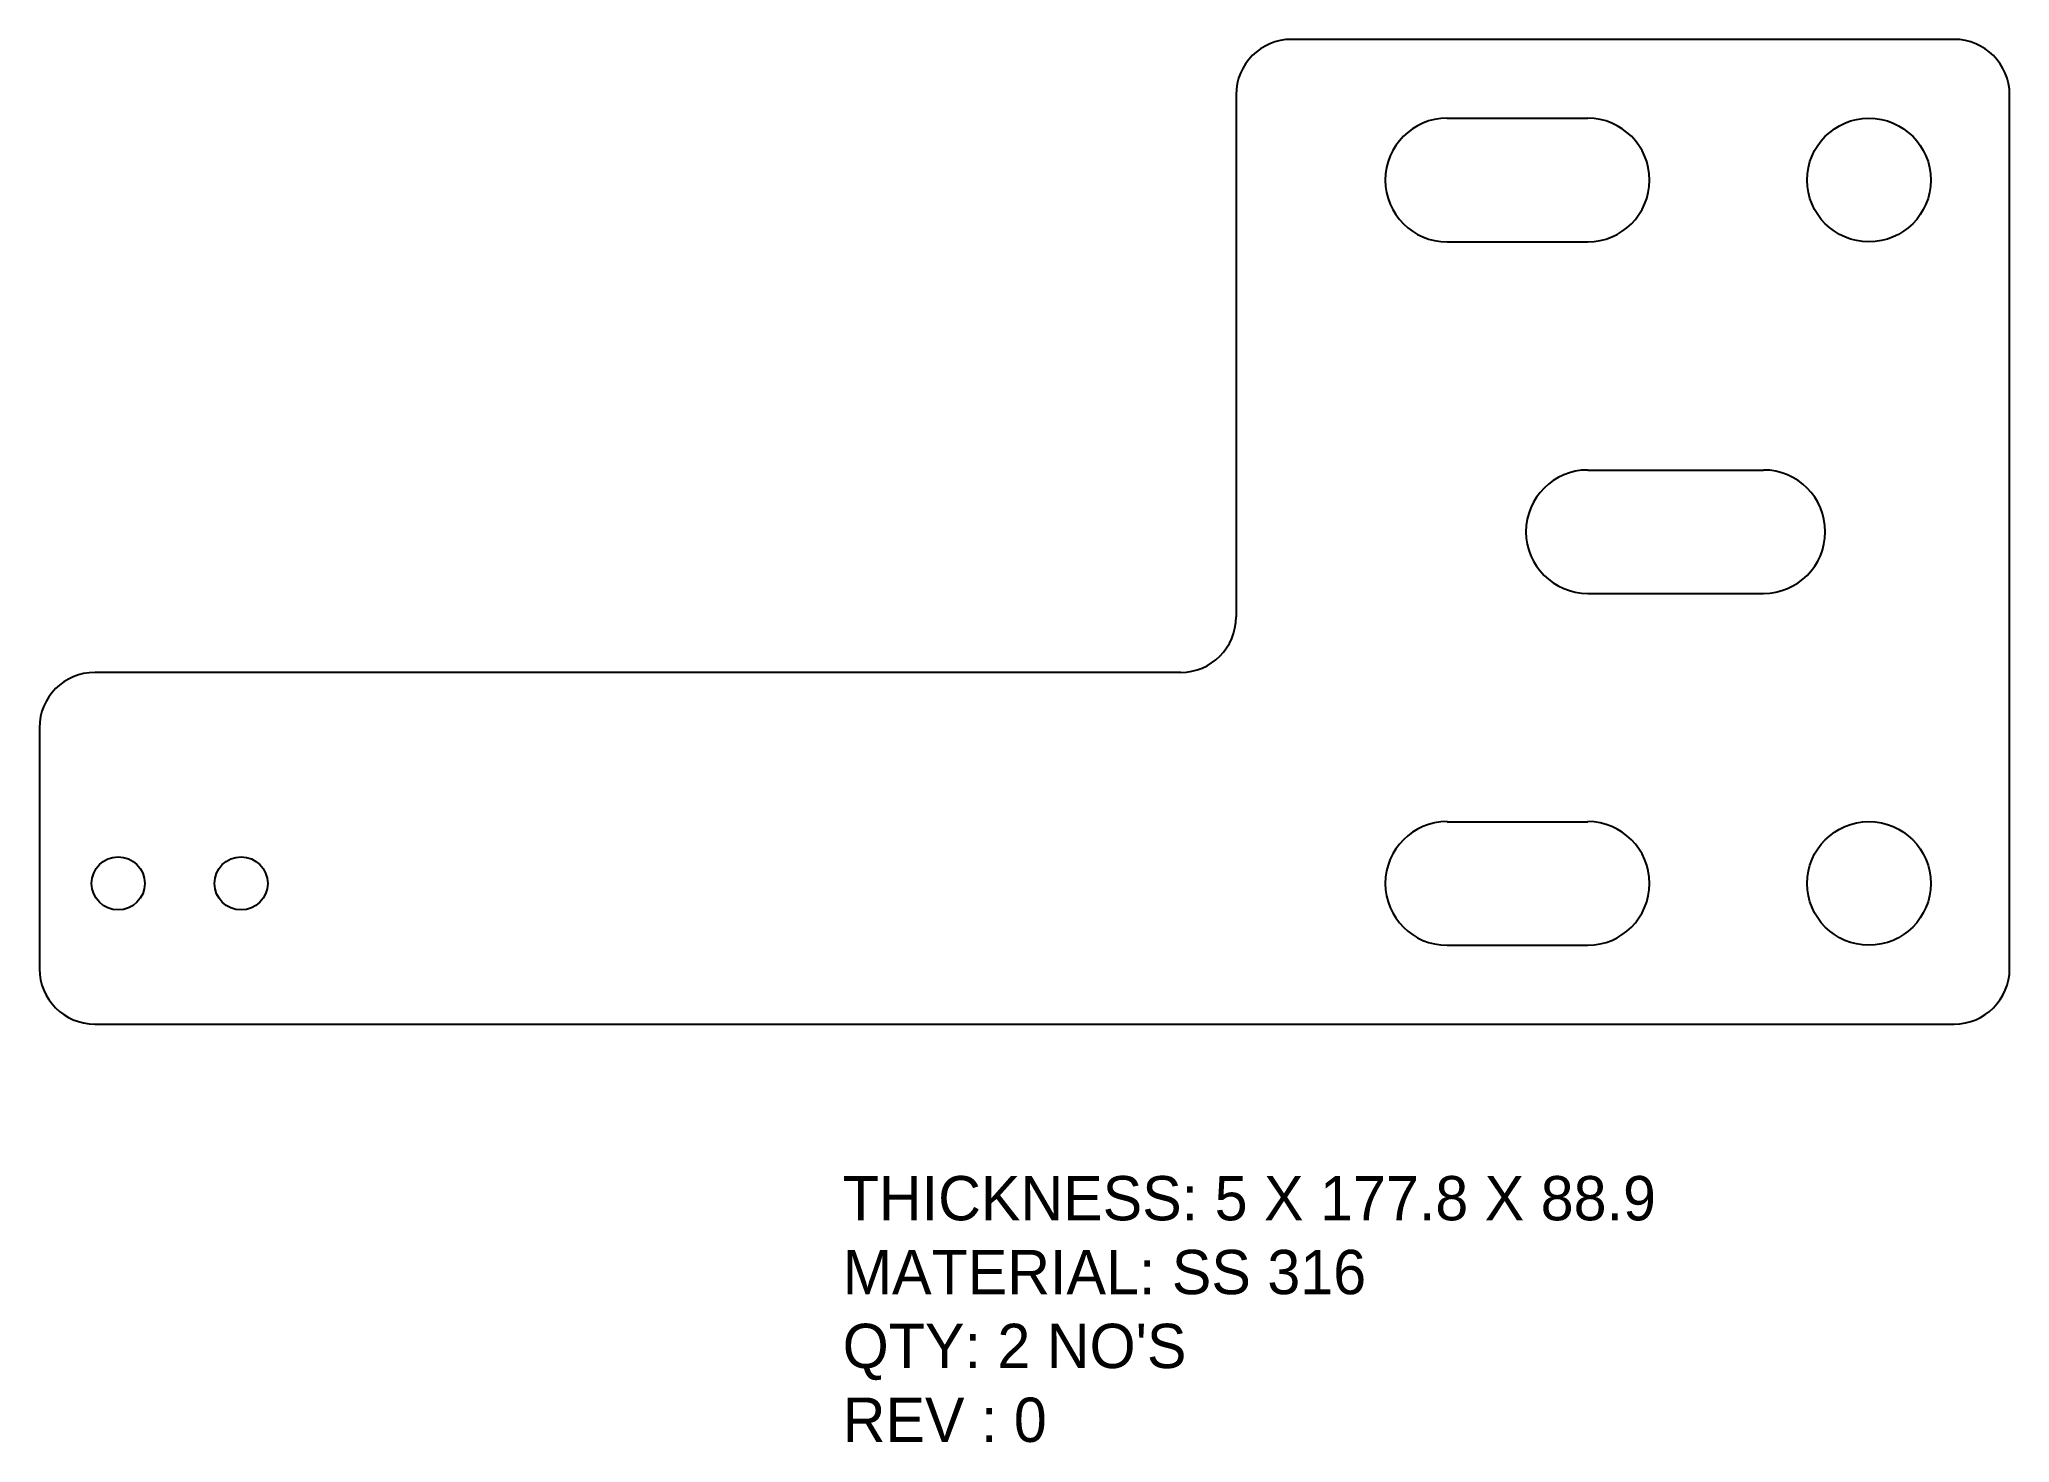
# Model space of a CAD drawing. Header units: inches. Extents: x 2392 to 2570, y -218 to -91.
import ezdxf

# ---------------------------------------------------------------- set-up
doc = ezdxf.new("R2010")
doc.units = ezdxf.units.IN
doc.header["$MEASUREMENT"] = 0
doc.layers.add('LaserCutting', color=3, linetype='Continuous')

msp = doc.modelspace()

# ---------------------------------------------------------------- linework, layer by layer
at = {"layer": 'LaserCutting'}
for p, q in [((2564.98, -90.91), (2505.13, -90.91)), ((2500.13, -95.91), (2500.13, -143.06)), ((2569.98, -174.81), (2569.98, -95.91)), ((2519.18, -98.04), (2531.88, -98.04)), ((2519.18, -109.19), (2531.88, -109.19)), ((2531.88, -129.79), (2547.76, -129.79)), ((2531.88, -140.94), (2547.76, -140.94)), ((2495.13, -148.06), (2397.08, -148.06)), ((2392.08, -153.06), (2392.08, -174.81)), ((2519.18, -161.54), (2531.88, -161.54)), ((2519.18, -172.69), (2531.88, -172.69)), ((2397.08, -179.81), (2564.98, -179.81))]:
    msp.add_line(p, q, dxfattribs=at)
for centre, radius in [((2557.28, -103.61), 5.58), ((2557.28, -167.11), 5.58), ((2399.19, -167.11), 2.4), ((2410.29, -167.11), 2.4)]:
    msp.add_circle(centre, radius, dxfattribs=at)
for centre, radius, start, end in [((2505.13, -95.91), 5, 90, 180), ((2564.98, -95.91), 5, 360, 90), ((2519.18, -103.61), 5.58, 90, 270), ((2531.88, -103.61), 5.58, 270, 90), ((2531.88, -135.36), 5.57, 90, 270), ((2547.76, -135.36), 5.57, 270, 90), ((2495.13, -143.06), 5, 270, 0), ((2397.08, -153.06), 5, 90, 180), ((2519.18, -167.11), 5.58, 90, 270), ((2531.88, -167.11), 5.58, 270, 90), ((2397.08, -174.81), 5, 180, 270), ((2564.98, -174.81), 5, 270, 0)]:
    msp.add_arc(centre, radius, start, end, dxfattribs=at)

# ---------------------------------------------------------------- texts
at = {"layer": 'LaserCutting', "insert": (2464.61, -193.53), "char_height": 4, "width": 174.5146, "attachment_point": 1}
msp.add_mtext("{\\fCentury Gothic|b0|i0|c0|p18;THICKNESS: 5 X 177.8 X 88.9\\PMATERIAL: SS 316\\PQTY: 2 NO'S\\PREV : 0}", dxfattribs=at)

doc.saveas('drawing.dxf')
